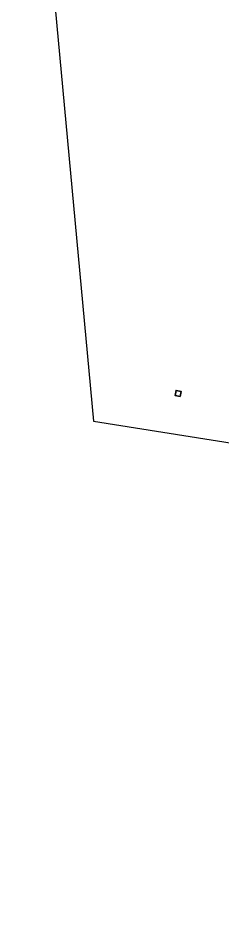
# Model space of a CAD drawing. Header units: millimetres. Extents: x 24 to 984, y -529 to -8.
# Drawn here: x 106.3 to 127.7, y -392.8 to -297.3 of the extents above; entities that cross this region are included whole.
import ezdxf

# ---------------------------------------------------------------- set-up
doc = ezdxf.new("R2010")
doc.units = ezdxf.units.MM
doc.header["$MEASUREMENT"] = 0
doc.layers.add('基本型', color=7, linetype='Continuous', lineweight=0)

# ---------------------------------------------------------------- blocks, each defined once
blk = doc.blocks.new('Block_1')
at = {"layer": '基本型', "color": 211, "lineweight": 30, "true_color": 0xfc41ff}
blk.add_open_spline([(106.33, -254.454), (106.33, -254.454), (114.217, -339.318), (114.217, -339.318), (114.217, -339.318), (153.339, -345.52), (153.339, -345.52), (153.339, -345.52), (146.367, -429.8), (131.679, -462.766), (131.679, -462.766), (171.075, -490.281), (238.708, -490.505), (238.708, -490.505), (238.705, -490.51), (238.705, -490.51), (238.845, -490.51), (238.982, -490.508), (239.121, -490.508), (239.26, -490.508), (239.397, -490.51), (239.536, -490.51), (239.536, -490.51), (239.533, -490.505), (239.533, -490.505), (307.166, -490.281), (346.563, -462.766), (346.563, -462.766), (331.875, -429.8), (324.55, -345.52), (324.55, -345.52), (324.55, -345.52), (364.025, -339.318), (364.025, -339.318), (364.025, -339.318), (369.794, -254.454), (369.794, -254.454)], degree=3, knots=[0, 0, 0, 0, 1, 1, 1, 2, 2, 2, 3, 3, 3, 4, 4, 4, 5, 5, 5, 6, 6, 6, 7, 7, 7, 8, 8, 8, 9, 9, 9, 10, 10, 10, 11, 11, 11, 12, 12, 12, 12], dxfattribs=at)
blk = doc.blocks.new('Block_0')
at = {"layer": '基本型', "color": 211, "lineweight": 35, "true_color": 0xfc41ff}
blk.add_open_spline([(123.267, -336.742), (123.267, -336.742), (122.748, -336.638), (122.748, -336.638), (122.748, -336.638), (122.852, -336.12), (122.852, -336.12), (122.852, -336.12), (123.371, -336.223), (123.371, -336.223), (123.371, -336.223), (123.267, -336.742), (123.267, -336.742)], degree=3, knots=[0, 0, 0, 0, 1, 1, 1, 2, 2, 2, 3, 3, 3, 4, 4, 4, 4], dxfattribs=at)
at = {"layer": '基本型'}
blk.add_blockref('Block_1', (0, 0), dxfattribs=at)

msp = doc.modelspace()

# ---------------------------------------------------------------- block references
at = {"layer": '基本型'}
msp.add_blockref('Block_0', (0, 0), dxfattribs=at)

doc.saveas('drawing.dxf')
